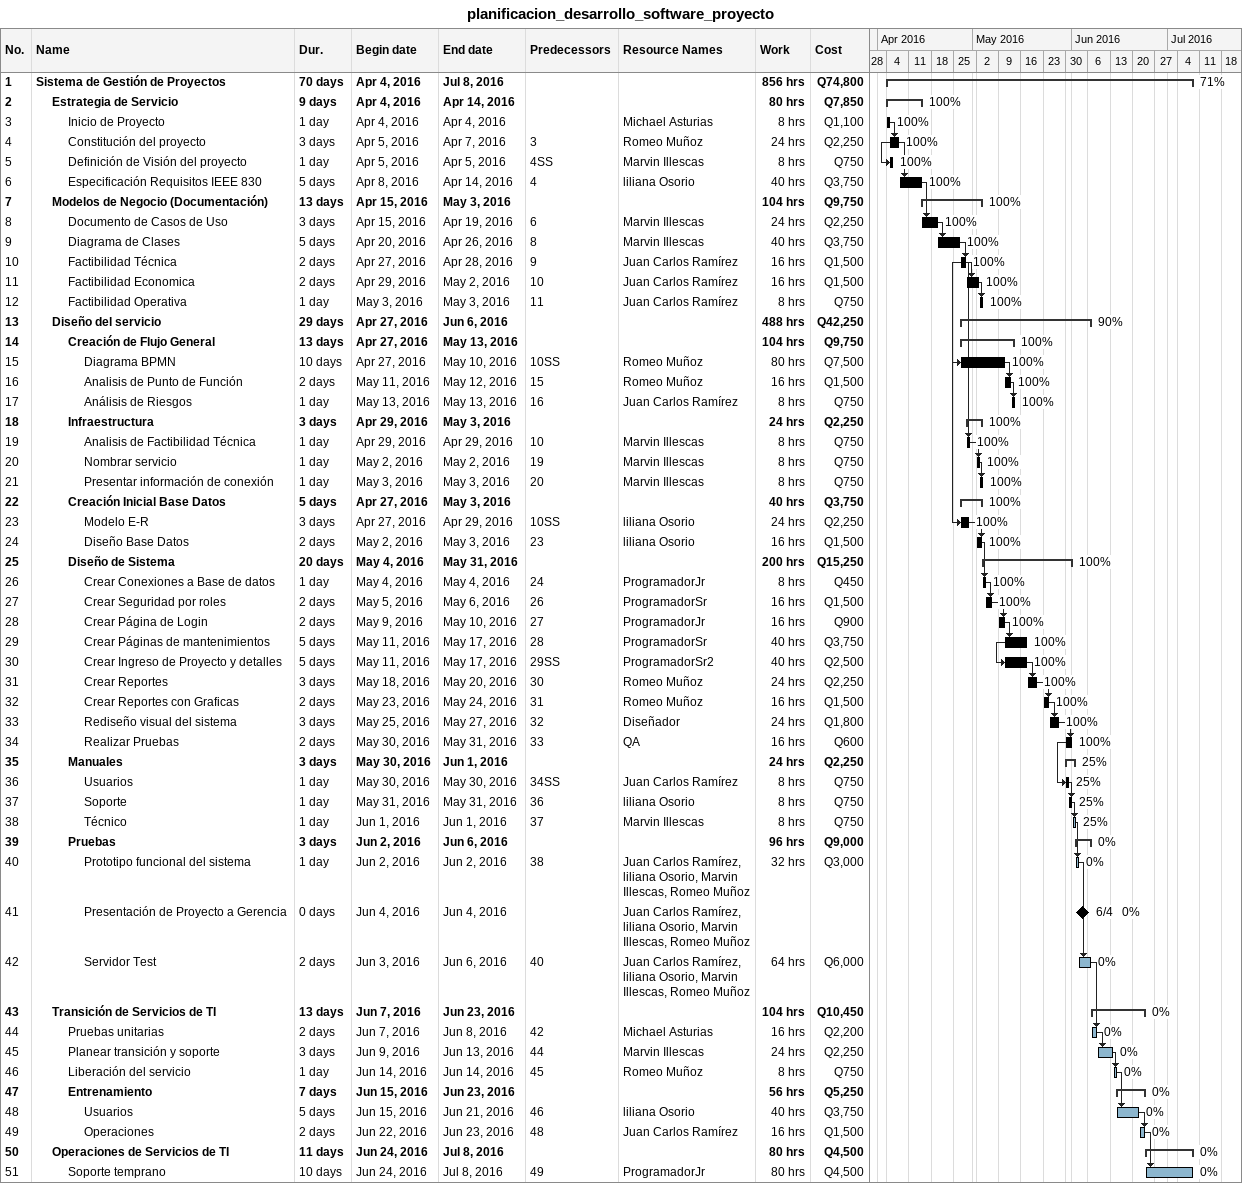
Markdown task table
planificacion_desarrollo_software_proyecto

| ID | Level | Task | Duration | Start | Finish | Predecessors | Resources | % complete | Work (h) | Cost (Q) |
|---|---|---|---|---|---|---|---|---|---|---|
| 1 | 1 | **Sistema de Gestión de Proyectos** | 70d | 2016-04-04 | 2016-07-08 |  |  | 71 | 856 | 74800 |
| 2 | 2 | **Estrategia de Servicio** | 9d | 2016-04-04 | 2016-04-14 |  |  | 100 | 80 | 7850 |
| 3 | 3 | Inicio de Proyecto | 1d | 2016-04-04 | 2016-04-04 |  | Michael Asturias | 100 | 8 | 1100 |
| 4 | 3 | Constitución del proyecto | 3d | 2016-04-05 | 2016-04-07 | 3 | Romeo Muñoz | 100 | 24 | 2250 |
| 5 | 3 | Definición de Visión del proyecto | 1d | 2016-04-05 | 2016-04-05 | 4SS | Marvin Illescas | 100 | 8 | 750 |
| 6 | 3 | Especificación Requisitos IEEE 830 | 5d | 2016-04-08 | 2016-04-14 | 4 | liliana Osorio | 100 | 40 | 3750 |
| 7 | 2 | **Modelos de Negocio (Documentación)** | 13d | 2016-04-15 | 2016-05-03 |  |  | 100 | 104 | 9750 |
| 8 | 3 | Documento de Casos de Uso | 3d | 2016-04-15 | 2016-04-19 | 6 | Marvin Illescas | 100 | 24 | 2250 |
| 9 | 3 | Diagrama de Clases | 5d | 2016-04-20 | 2016-04-26 | 8 | Marvin Illescas | 100 | 40 | 3750 |
| 10 | 3 | Factibilidad Técnica | 2d | 2016-04-27 | 2016-04-28 | 9 | Juan Carlos Ramírez | 100 | 16 | 1500 |
| 11 | 3 | Factibilidad Economica | 2d | 2016-04-29 | 2016-05-02 | 10 | Juan Carlos Ramírez | 100 | 16 | 1500 |
| 12 | 3 | Factibilidad Operativa | 1d | 2016-05-03 | 2016-05-03 | 11 | Juan Carlos Ramírez | 100 | 8 | 750 |
| 13 | 2 | **Diseño del servicio** | 29d | 2016-04-27 | 2016-06-06 |  |  | 90 | 488 | 42250 |
| 14 | 3 | **Creación de Flujo General** | 13d | 2016-04-27 | 2016-05-13 |  |  | 100 | 104 | 9750 |
| 15 | 4 | Diagrama BPMN | 10d | 2016-04-27 | 2016-05-10 | 10SS | Romeo Muñoz | 100 | 80 | 7500 |
| 16 | 4 | Analisis de Punto de Función | 2d | 2016-05-11 | 2016-05-12 | 15 | Romeo Muñoz | 100 | 16 | 1500 |
| 17 | 4 | Análisis de Riesgos | 1d | 2016-05-13 | 2016-05-13 | 16 | Juan Carlos Ramírez | 100 | 8 | 750 |
| 18 | 3 | **Infraestructura** | 3d | 2016-04-29 | 2016-05-03 |  |  | 100 | 24 | 2250 |
| 19 | 4 | Analisis de Factibilidad Técnica | 1d | 2016-04-29 | 2016-04-29 | 10 | Marvin Illescas | 100 | 8 | 750 |
| 20 | 4 | Nombrar servicio | 1d | 2016-05-02 | 2016-05-02 | 19 | Marvin Illescas | 100 | 8 | 750 |
| 21 | 4 | Presentar información de conexión | 1d | 2016-05-03 | 2016-05-03 | 20 | Marvin Illescas | 100 | 8 | 750 |
| 22 | 3 | **Creación Inicial Base Datos** | 5d | 2016-04-27 | 2016-05-03 |  |  | 100 | 40 | 3750 |
| 23 | 4 | Modelo E-R | 3d | 2016-04-27 | 2016-04-29 | 10SS | liliana Osorio | 100 | 24 | 2250 |
| 24 | 4 | Diseño Base Datos | 2d | 2016-05-02 | 2016-05-03 | 23 | liliana Osorio | 100 | 16 | 1500 |
| 25 | 3 | **Diseño de Sistema** | 20d | 2016-05-04 | 2016-05-31 |  |  | 100 | 200 | 15250 |
| 26 | 4 | Crear Conexiones a Base de datos | 1d | 2016-05-04 | 2016-05-04 | 24 | ProgramadorJr | 100 | 8 | 450 |
| 27 | 4 | Crear Seguridad por roles | 2d | 2016-05-05 | 2016-05-06 | 26 | ProgramadorSr | 100 | 16 | 1500 |
| 28 | 4 | Crear Página de Login | 2d | 2016-05-09 | 2016-05-10 | 27 | ProgramadorJr | 100 | 16 | 900 |
| 29 | 4 | Crear Páginas de mantenimientos | 5d | 2016-05-11 | 2016-05-17 | 28 | ProgramadorSr | 100 | 40 | 3750 |
| 30 | 4 | Crear Ingreso de Proyecto y detalles | 5d | 2016-05-11 | 2016-05-17 | 29SS | ProgramadorSr2 | 100 | 40 | 2500 |
| 31 | 4 | Crear Reportes | 3d | 2016-05-18 | 2016-05-20 | 30 | Romeo Muñoz | 100 | 24 | 2250 |
| 32 | 4 | Crear Reportes con Graficas | 2d | 2016-05-23 | 2016-05-24 | 31 | Romeo Muñoz | 100 | 16 | 1500 |
| 33 | 4 | Rediseño visual del sistema | 3d | 2016-05-25 | 2016-05-27 | 32 | Diseñador | 100 | 24 | 1800 |
| 34 | 4 | Realizar Pruebas | 2d | 2016-05-30 | 2016-05-31 | 33 | QA | 100 | 16 | 600 |
| 35 | 3 | **Manuales** | 3d | 2016-05-30 | 2016-06-01 |  |  | 25 | 24 | 2250 |
| 36 | 4 | Usuarios | 1d | 2016-05-30 | 2016-05-30 | 34SS | Juan Carlos Ramírez | 25 | 8 | 750 |
| 37 | 4 | Soporte | 1d | 2016-05-31 | 2016-05-31 | 36 | liliana Osorio | 25 | 8 | 750 |
| 38 | 4 | Técnico | 1d | 2016-06-01 | 2016-06-01 | 37 | Marvin Illescas | 25 | 8 | 750 |
| 39 | 3 | **Pruebas** | 3d | 2016-06-02 | 2016-06-06 |  |  | 0 | 96 | 9000 |
| 40 | 4 | Prototipo funcional del sistema | 1d | 2016-06-02 | 2016-06-02 | 38 | Juan Carlos Ramírez, liliana Osorio, Marvin Illescas, Romeo Muñoz | 0 | 32 | 3000 |
| 41 | 4 | Presentación de Proyecto a Gerencia | 0d | 2016-06-04 | 2016-06-04 |  | Juan Carlos Ramírez, liliana Osorio, Marvin Illescas, Romeo Muñoz | 0 |  |  |
| 42 | 4 | Servidor Test | 2d | 2016-06-03 | 2016-06-06 | 40 | Juan Carlos Ramírez, liliana Osorio, Marvin Illescas, Romeo Muñoz | 0 | 64 | 6000 |
| 43 | 2 | **Transición de Servicios de TI** | 13d | 2016-06-07 | 2016-06-23 |  |  | 0 | 104 | 10450 |
| 44 | 3 | Pruebas unitarias | 2d | 2016-06-07 | 2016-06-08 | 42 | Michael Asturias | 0 | 16 | 2200 |
| 45 | 3 | Planear transición y soporte | 3d | 2016-06-09 | 2016-06-13 | 44 | Marvin Illescas | 0 | 24 | 2250 |
| 46 | 3 | Liberación del servicio | 1d | 2016-06-14 | 2016-06-14 | 45 | Romeo Muñoz | 0 | 8 | 750 |
| 47 | 3 | **Entrenamiento** | 7d | 2016-06-15 | 2016-06-23 |  |  | 0 | 56 | 5250 |
| 48 | 4 | Usuarios | 5d | 2016-06-15 | 2016-06-21 | 46 | liliana Osorio | 0 | 40 | 3750 |
| 49 | 4 | Operaciones | 2d | 2016-06-22 | 2016-06-23 | 48 | Juan Carlos Ramírez | 0 | 16 | 1500 |
| 50 | 2 | **Operaciones de Servicios de TI** | 11d | 2016-06-24 | 2016-07-08 |  |  | 0 | 80 | 4500 |
| 51 | 3 | Soporte temprano | 10d | 2016-06-24 | 2016-07-08 | 49 | ProgramadorJr | 0 | 80 | 4500 |
